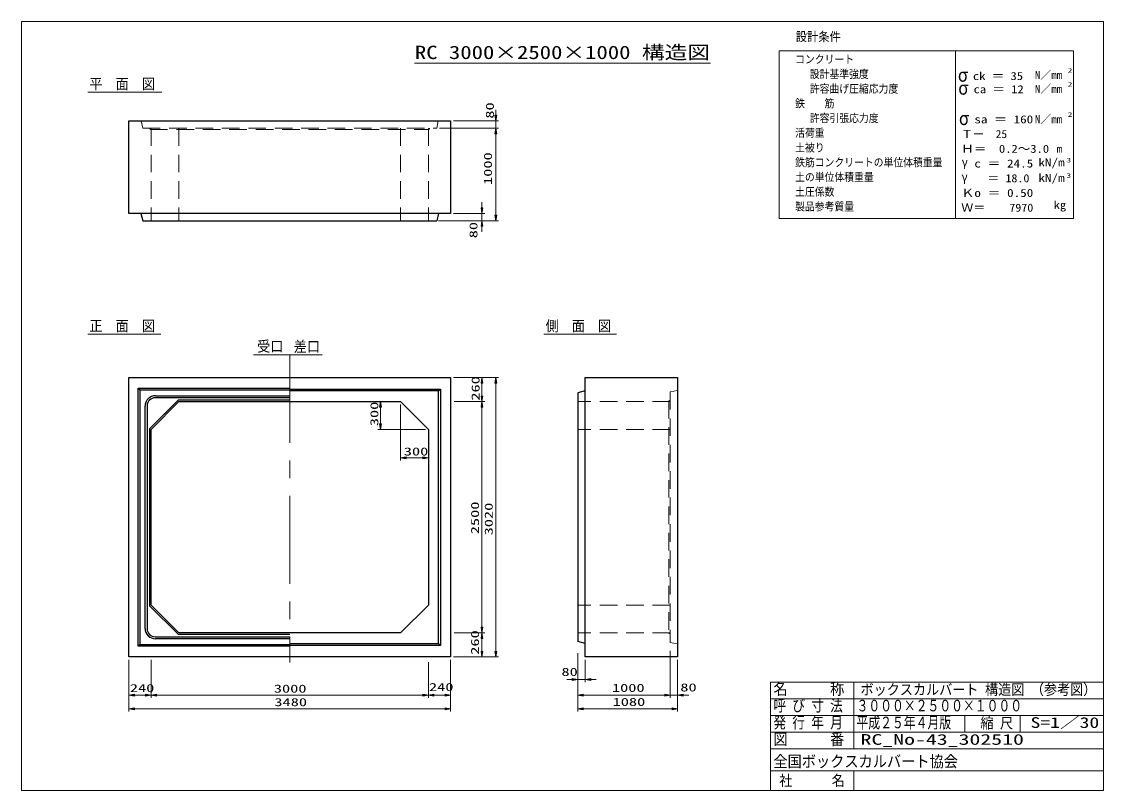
# Model space of a CAD drawing. Units: millimetres on the paper. Extents: x 15 to 405, y 10 to 287.
import ezdxf
from ezdxf.enums import TextEntityAlignment as Align

# ---------------------------------------------------------------- set-up
doc = ezdxf.new("R2010")
doc.units = ezdxf.units.MM
doc.linetypes.add('USER1', pattern=[9.525, 6.35, -3.175])
doc.linetypes.add('USER2', pattern=[50.8, 31.75, -6.35, 6.35, -6.35])
doc.layers.add('0001_02', color=2, linetype='Continuous')
for name, color, linetype, lineweight in [('0_5', 6, 'Continuous', 13), ('BOX', 40, 'Continuous', 25), ('SUNPO', 1, 'Continuous', 13), ('TEXT', 2, 'Continuous', 13)]:
    doc.layers.add(name, color=color, linetype=linetype, lineweight=lineweight)
doc.styles.add('ＭＳ ゴシック', font='')
doc.styles.get('ＭＳ ゴシック').set_extended_font_data('MS Gothic')

msp = doc.modelspace()

# ---------------------------------------------------------------- hatches: boundary and pattern name
at = {"layer": 'SUNPO'}
for points in [[(185.643, 253.246), (186.31, 253.246), (185.976, 251.246)], [(185.643, 246.579), (186.31, 246.579), (185.976, 248.579)], [(185.643, 246.579), (186.31, 246.579), (185.976, 248.579)], [(180.643, 219.912), (181.31, 219.912), (180.976, 217.912)], [(180.643, 213.246), (181.31, 213.246), (180.976, 215.246)], [(185.643, 217.246), (186.31, 217.246), (185.976, 215.246)], [(180.643, 156.746), (181.31, 156.746), (180.976, 158.746)], [(185.643, 156.746), (186.31, 156.746), (185.976, 158.746)], [(144.075, 148.079), (144.742, 148.079), (144.408, 150.079)], [(180.643, 152.079), (181.31, 152.079), (180.976, 150.079)], [(180.643, 148.079), (181.31, 148.079), (180.976, 150.079)], [(144.075, 142.079), (144.742, 142.079), (144.408, 140.079)], [(153.643, 130.18), (153.643, 129.513), (151.643, 129.847)], [(159.643, 130.18), (159.643, 129.513), (161.643, 129.847)], [(180.643, 68.746), (181.31, 68.746), (180.976, 66.746)], [(180.643, 64.746), (181.31, 64.746), (180.976, 66.746)], [(180.643, 60.079), (181.31, 60.079), (180.976, 58.079)], [(185.643, 60.079), (186.31, 60.079), (185.976, 58.079)], [(213.51, 50.303), (213.51, 49.636), (215.51, 49.97)], [(220.176, 50.303), (220.176, 49.636), (218.176, 49.97)], [(55.643, 44.627), (55.643, 43.961), (53.643, 44.294)], [(59.643, 44.627), (59.643, 43.961), (61.643, 44.294)], [(63.643, 44.627), (63.643, 43.961), (61.643, 44.294)], [(159.643, 44.627), (159.643, 43.961), (161.643, 44.294)], [(163.643, 44.627), (163.643, 43.961), (161.643, 44.294)], [(167.643, 44.627), (167.643, 43.961), (169.643, 44.294)], [(217.51, 44.627), (217.51, 43.961), (215.51, 44.294)], [(246.843, 44.627), (246.843, 43.961), (248.843, 44.294)], [(246.843, 44.627), (246.843, 43.961), (248.843, 44.294)], [(253.51, 44.627), (253.51, 43.961), (251.51, 44.294)], [(55.643, 39.712), (55.643, 39.046), (53.643, 39.379)], [(167.643, 39.712), (167.643, 39.046), (169.643, 39.379)], [(217.51, 39.712), (217.51, 39.046), (215.51, 39.379)], [(249.51, 39.712), (249.51, 39.046), (251.51, 39.379)]]:
    msp.add_hatch(color=256, dxfattribs=at).paths.add_polyline_path(points)

# ---------------------------------------------------------------- linework, layer by layer
at = {"layer": '0_5'}
for p, q in [((15, 287), (405, 287)), ((15, 10), (15, 287)), ((405, 287), (405, 10)), ((285, 49), (405, 49)), ((285, 49), (285, 10)), ((315, 49), (315, 25)), ((285, 43), (405, 43)), ((405, 43), (285, 43)), ((285, 37), (405, 37)), ((405, 37), (285, 37)), ((355, 37), (355, 31)), ((375, 37), (375, 31)), ((285, 31), (405, 31)), ((405, 31), (285, 31)), ((285, 25), (405, 25)), ((405, 25), (285, 25)), ((285, 17), (405, 17)), ((315, 17), (315, 10)), ((405, 10), (15, 10))]:
    msp.add_line(p, q, dxfattribs=at)
at = {"layer": 'BOX', "color": 6}
for p, q in [((53.643, 217.912), (53.643, 251.246)), ((53.643, 251.246), (169.643, 251.246)), ((169.643, 251.246), (169.643, 217.912)), ((169.643, 217.912), (53.643, 217.912)), ((57.976, 217.912), (58.643, 215.246)), ((58.643, 215.246), (164.643, 215.246)), ((165.31, 217.912), (164.643, 215.246)), ((53.643, 58.079), (53.643, 158.746)), ((53.643, 158.746), (169.643, 158.746)), ((169.643, 158.746), (169.643, 58.079)), ((218.176, 58.063), (218.176, 158.746)), ((218.176, 158.746), (251.51, 158.746)), ((251.51, 158.746), (251.51, 58.063)), ((218.176, 153.912), (215.51, 153.246)), ((215.51, 153.246), (215.51, 63.579)), ((61.643, 140.079), (71.643, 150.079)), ((71.643, 150.079), (151.643, 150.079)), ((151.643, 150.079), (161.643, 140.079)), ((61.643, 76.746), (61.643, 140.079)), ((161.643, 140.079), (161.643, 76.746)), ((71.643, 66.746), (61.643, 76.746)), ((161.643, 76.746), (151.643, 66.746)), ((151.643, 66.746), (71.643, 66.746)), ((218.176, 62.912), (215.51, 63.579)), ((169.643, 58.079), (53.643, 58.079)), ((251.51, 58.063), (218.176, 58.063))]:
    msp.add_line(p, q, dxfattribs=at)
at = {"layer": 'BOX', "color": 2, "linetype": 'USER1', "lineweight": 13}
for p, q in [((58.143, 251.246), (58.643, 248.579)), ((165.143, 251.246), (164.643, 248.579)), ((58.643, 248.579), (164.643, 248.579)), ((61.121, 248.579), (61.297, 248.079)), ((61.297, 248.079), (161.877, 248.079)), ((61.643, 248.579), (61.643, 215.246)), ((71.643, 248.579), (71.643, 215.246)), ((151.643, 248.579), (151.643, 215.246)), ((161.643, 248.579), (161.643, 215.246)), ((161.877, 248.079), (162.092, 248.579)), ((251.51, 154.079), (248.843, 153.579)), ((248.843, 153.579), (248.843, 63.246)), ((248.843, 150.079), (215.51, 150.079)), ((248.843, 150.597), (248.343, 150.398)), ((248.343, 150.398), (248.343, 66.519)), ((248.843, 140.079), (215.51, 140.079)), ((248.843, 76.746), (215.51, 76.746)), ((248.843, 66.746), (215.51, 66.746)), ((248.343, 66.519), (248.843, 66.342)), ((251.51, 62.746), (248.843, 63.246))]:
    msp.add_line(p, q, dxfattribs=at)
at = {"layer": 'BOX', "color": 2, "lineweight": 13}
msp.add_line((98.56, 166.948), (123.31, 166.948), dxfattribs=at)
at = {"layer": 'BOX', "color": 2, "linetype": 'USER2', "lineweight": 13}
msp.add_line((111.643, 166.948), (111.643, 56.105), dxfattribs=at)
at = {"layer": 'BOX'}
for p, q in [((56.976, 154.912), (57.643, 154.246)), ((56.976, 61.912), (56.976, 154.912)), ((56.976, 154.912), (111.643, 154.912)), ((111.643, 154.246), (57.643, 154.246)), ((57.643, 154.246), (57.643, 62.579)), ((63.276, 152.212), (111.643, 152.212)), ((111.643, 154.579), (165.976, 154.579)), ((165.31, 153.912), (111.643, 153.912)), ((165.31, 153.912), (165.976, 154.579)), ((165.31, 62.912), (165.31, 153.912)), ((165.976, 154.579), (165.976, 62.246)), ((59.51, 68.379), (59.51, 148.446)), ((60.243, 148.579), (60.243, 68.246)), ((71.436, 150.579), (61.143, 140.286)), ((111.643, 151.479), (63.143, 151.479)), ((111.643, 150.579), (71.436, 150.579)), ((61.143, 140.286), (61.143, 76.538)), ((61.143, 76.538), (71.436, 66.246)), ((57.643, 62.579), (56.976, 61.912)), ((57.643, 62.579), (111.643, 62.579)), ((63.143, 65.346), (111.643, 65.346)), ((111.643, 64.612), (63.276, 64.612)), ((71.436, 66.246), (111.643, 66.246)), ((111.643, 62.912), (165.31, 62.912)), ((165.31, 62.912), (165.976, 62.246)), ((111.643, 61.912), (56.976, 61.912)), ((165.976, 62.246), (111.643, 62.246))]:
    msp.add_line(p, q, dxfattribs=at)
for centre, radius, start, end in [((63.276, 148.446), 3.767, 90, 180), ((63.143, 148.579), 2.9, 90, 180), ((63.276, 68.379), 3.767, 180, 270), ((63.143, 68.246), 2.9, 180, 270)]:
    msp.add_arc(centre, radius, start, end, dxfattribs=at)
at = {"layer": 'SUNPO'}
for p, q in [((185.976, 253.246), (185.976, 255.246)), ((170.643, 251.246), (186.976, 251.246)), ((185.976, 248.579), (185.976, 251.246)), ((165.643, 248.579), (186.976, 248.579)), ((165.643, 248.579), (186.976, 248.579)), ((185.976, 246.579), (185.976, 217.246)), ((185.976, 246.579), (185.976, 244.579)), ((180.976, 219.912), (180.976, 221.912)), ((165.31, 215.246), (181.976, 215.246)), ((165.31, 215.246), (186.976, 215.246)), ((170.643, 217.912), (181.976, 217.912)), ((180.976, 217.912), (180.976, 215.246)), ((180.976, 213.246), (180.976, 211.246)), ((170.643, 158.746), (181.976, 158.746)), ((170.643, 158.746), (186.976, 158.746)), ((180.976, 156.746), (180.976, 152.079)), ((185.976, 156.746), (185.976, 60.079)), ((150.643, 150.079), (143.408, 150.079)), ((151.643, 149.079), (151.643, 128.847)), ((170.976, 150.079), (181.976, 150.079)), ((170.976, 150.079), (181.976, 150.079)), ((144.408, 148.079), (144.408, 142.079)), ((180.976, 148.079), (180.976, 68.746)), ((160.643, 140.079), (143.408, 140.079)), ((161.643, 139.079), (161.643, 128.847)), ((153.643, 129.847), (159.643, 129.847)), ((170.976, 66.746), (181.976, 66.746)), ((170.976, 66.746), (181.976, 66.746)), ((180.976, 64.746), (180.976, 60.079)), ((215.51, 59.412), (215.51, 43.294)), ((215.51, 59.412), (215.51, 38.379)), ((215.51, 59.412), (215.51, 48.97)), ((248.843, 60.246), (248.843, 43.294)), ((248.843, 60.246), (248.843, 43.294)), ((53.643, 57.079), (53.643, 38.379)), ((53.643, 57.079), (53.643, 43.294)), ((61.643, 57.079), (61.643, 43.294)), ((61.643, 55.412), (61.643, 43.294)), ((161.643, 56.246), (161.643, 43.294)), ((161.643, 56.246), (161.643, 43.294)), ((169.643, 57.079), (169.643, 38.379)), ((169.643, 57.079), (169.643, 43.294)), ((170.643, 58.079), (181.976, 58.079)), ((170.643, 58.079), (186.976, 58.079)), ((218.176, 57.063), (218.176, 48.97)), ((251.51, 57.063), (251.51, 43.294)), ((251.51, 57.063), (251.51, 38.379)), ((213.51, 49.97), (211.51, 49.97)), ((215.51, 49.97), (218.176, 49.97)), ((220.176, 49.97), (222.176, 49.97)), ((59.643, 44.294), (55.643, 44.294)), ((63.643, 44.294), (159.643, 44.294)), ((163.643, 44.294), (167.643, 44.294)), ((217.51, 44.294), (246.843, 44.294)), ((246.843, 44.294), (244.843, 44.294)), ((248.843, 44.294), (251.51, 44.294)), ((253.51, 44.294), (255.51, 44.294)), ((167.643, 39.379), (55.643, 39.379)), ((217.51, 39.379), (249.51, 39.379))]:
    msp.add_line(p, q, dxfattribs=at)
for points in [[(185.643, 253.246), (186.31, 253.246), (185.976, 251.246)], [(185.643, 246.579), (186.31, 246.579), (185.976, 248.579)], [(185.643, 246.579), (186.31, 246.579), (185.976, 248.579)], [(180.643, 219.912), (181.31, 219.912), (180.976, 217.912)], [(180.643, 213.246), (181.31, 213.246), (180.976, 215.246)], [(185.643, 217.246), (186.31, 217.246), (185.976, 215.246)], [(180.643, 156.746), (181.31, 156.746), (180.976, 158.746)], [(185.643, 156.746), (186.31, 156.746), (185.976, 158.746)], [(144.075, 148.079), (144.742, 148.079), (144.408, 150.079)], [(180.643, 152.079), (181.31, 152.079), (180.976, 150.079)], [(180.643, 148.079), (181.31, 148.079), (180.976, 150.079)], [(144.075, 142.079), (144.742, 142.079), (144.408, 140.079)], [(153.643, 130.18), (153.643, 129.513), (151.643, 129.847)], [(159.643, 130.18), (159.643, 129.513), (161.643, 129.847)], [(180.643, 68.746), (181.31, 68.746), (180.976, 66.746)], [(180.643, 64.746), (181.31, 64.746), (180.976, 66.746)], [(180.643, 60.079), (181.31, 60.079), (180.976, 58.079)], [(185.643, 60.079), (186.31, 60.079), (185.976, 58.079)], [(213.51, 50.303), (213.51, 49.636), (215.51, 49.97)], [(220.176, 50.303), (220.176, 49.636), (218.176, 49.97)], [(55.643, 44.627), (55.643, 43.961), (53.643, 44.294)], [(59.643, 44.627), (59.643, 43.961), (61.643, 44.294)], [(63.643, 44.627), (63.643, 43.961), (61.643, 44.294)], [(159.643, 44.627), (159.643, 43.961), (161.643, 44.294)], [(163.643, 44.627), (163.643, 43.961), (161.643, 44.294)], [(167.643, 44.627), (167.643, 43.961), (169.643, 44.294)], [(217.51, 44.627), (217.51, 43.961), (215.51, 44.294)], [(246.843, 44.627), (246.843, 43.961), (248.843, 44.294)], [(246.843, 44.627), (246.843, 43.961), (248.843, 44.294)], [(253.51, 44.627), (253.51, 43.961), (251.51, 44.294)], [(55.643, 39.712), (55.643, 39.046), (53.643, 39.379)], [(167.643, 39.712), (167.643, 39.046), (169.643, 39.379)], [(217.51, 39.712), (217.51, 39.046), (215.51, 39.379)], [(249.51, 39.712), (249.51, 39.046), (251.51, 39.379)]]:
    msp.add_lwpolyline(points, close=True, dxfattribs=at)
at = {"layer": 'TEXT', "color": 6}
for p, q in [((288.089, 276.509), (351.749, 276.509)), ((288.089, 216.026), (288.089, 276.509)), ((351.749, 216.026), (351.749, 276.509)), ((351.749, 276.509), (351.749, 216.026)), ((351.749, 276.509), (394.19, 276.509)), ((394.19, 276.509), (394.19, 216.026)), ((351.749, 216.026), (288.089, 216.026)), ((394.19, 216.026), (351.749, 216.026))]:
    msp.add_line(p, q, dxfattribs=at)
at = {"layer": 'TEXT', "color": 3}
for p, q in [((156.667, 272), (263.333, 272)), ((38.825, 261.579), (65.562, 261.579)), ((38.825, 174.412), (65.158, 174.412)), ((203.27, 174.412), (229.496, 174.412))]:
    msp.add_line(p, q, dxfattribs=at)

# ---------------------------------------------------------------- texts
at = {"layer": '0001_02', "style": 'ＭＳ ゴシック'}
for s, height, width, p in [('設計条件', 3.299, 0.9, (294.121, 278.968)), ('コンクリート', 2.886, 0.9, (293.858, 271.113)), ('設計基準強度', 2.886, 0.9, (299.163, 265.808)), ('2', 1.649, 1.5, (392.148, 268.091)), ('2', 1.649, 1.5, (392.148, 263.072)), ('鉄\u3000\u3000筋', 2.886, 0.9, (293.858, 255.198)), ('許容引張応力度', 2.886, 0.9, (299.163, 249.893)), ('2', 1.649, 1.5, (392.148, 252.176)), ('活荷重', 2.886, 0.9, (293.858, 244.588)), ('土被り', 2.886, 0.9, (293.858, 239.283)), ('鉄筋コンクリートの単位体積重量', 2.886, 0.9, (293.858, 233.978)), ('土の単位体積重量', 2.886, 0.9, (293.858, 228.672)), ('γ', 3.299, 0.9, (353.846, 228.457)), ('    ＝ 18.0', 2.886, 1.1, (354.569, 228.264)), ('土圧係数', 2.886, 0.9, (293.858, 223.367)), ('Ｋo ＝ 0.50', 2.886, 1.2, (353.776, 222.959)), ('   kg', 2.886, 1.15, (380.301, 218.654)), ('製品参考質量', 2.886, 0.9, (293.858, 218.062)), ('Ｗ＝\u3000\u30007970', 2.886, 1.1, (353.776, 217.654))]:
    msp.add_text(s, height=height, dxfattribs=dict(at, width=width)).set_placement(p, align=Align.BOTTOM_LEFT)
msp.add_text('    m', height=2.886, dxfattribs=at).set_placement((380.301, 238.874), align=Align.BOTTOM_LEFT)
at = {"layer": 'SUNPO', "color": 2, "style": 'ＭＳ ゴシック', "width": 1.5}
for s, p in [('80', (186.121, 252.046)), ('1000', (185.41, 228.15)), ('80', (180.195, 208.923)), ('260', (180.961, 150.43)), ('300', (144.463, 141.222)), ('2500', (180.755, 102.293)), ('3020', (185.696, 101.882)), ('260', (180.755, 58.865))]:
    msp.add_text(s, height=2.886, rotation=90, dxfattribs=at).set_placement(p, align=Align.BOTTOM_LEFT)
for s, p in [('300', (152.786, 129.792)), ('80', (209.623, 50.379)), ('240', (54.013, 44.536)), ('3000', (105.928, 44.341)), ('240', (161.867, 44.925)), ('1000', (227.823, 44.62)), ('80', (252.47, 44.778)), ('3480', (106.122, 39.477)), ('1080', (228.06, 39.559))]:
    msp.add_text(s, height=2.886, dxfattribs=at).set_placement(p, align=Align.BOTTOM_LEFT)
at = {"layer": 'TEXT', "style": 'ＭＳ ゴシック', "width": 1.25}
msp.add_text('RC 3000×2500×1000 構造図', height=4.811, dxfattribs=at).set_placement((210, 272.075), align=Align.BOTTOM_CENTER)
at = {"layer": 'TEXT', "style": 'ＭＳ ゴシック'}
for p in [(380.301, 265.465), (380.301, 260.447), (380.301, 249.55)]:
    msp.add_text('N／mm', height=2.886, dxfattribs=at).set_placement(p, align=Align.BOTTOM_LEFT)
for s, height, width, p in [('平\u3000面\u3000図', 3.848, 0.9, (39.45, 261.464)), ('σ', 4.948, 0.9, (352.527, 263.872)), ('  ck ＝ 35', 2.886, 1.15, (353.454, 265.094)), ('許容曲げ圧縮応力度', 2.886, 0.9, (299.163, 260.503)), ('σ', 4.948, 0.9, (352.68, 259.202)), ('  ca ＝ 12', 2.886, 1.15, (353.699, 260.324)), ('σ', 4.948, 0.9, (352.91, 248.253)), ('  sa ＝ 160', 2.886, 1.2, (353.776, 249.484)), ('Ｔー\u300025', 2.886, 1.05, (353.776, 244.179)), ('Ｈ＝\u30000.2～3.0', 2.886, 1.15, (353.776, 238.874)), ('kN/m', 2.886, 1.2, (381.583, 233.948)), ('γ', 3.299, 0.9, (353.911, 233.77)), ('  c ＝ 24.5', 2.886, 1.2, (353.776, 233.569)), ('3', 1.649, 1.5, (391.684, 235.776)), ('kN/m', 2.886, 1.2, (381.583, 228.399)), ('3', 1.649, 1.5, (391.684, 230.227)), ('正\u3000面\u3000図', 3.848, 0.9, (39.45, 174.297)), ('側\u3000面\u3000図', 3.848, 0.9, (203.895, 174.297)), ('受口', 3.848, 0.9, (99.936, 166.932)), ('差口', 3.848, 0.9, (113.111, 166.882)), ('名      称', 4.169, 0.9, (286.042, 43.212)), ('ボックスカルバート 構造図 （参考図）', 3.848, 0.9, (317.458, 43.26)), ('呼 び 寸 法', 4.169, 0.8, (286.042, 37.212)), ('３０００×２５００×１０００', 4.169, 0.75, (316.014, 37.212)), ('発 行 年 月', 4.169, 0.8, (286.042, 31.116)), ('平成２５年４月版', 4.169, 0.75, (315.989, 31.116)), ('縮 尺', 3.848, 0.9, (360.659, 31.177)), ('S=1／30', 3.848, 1.35, (378.752, 31.346)), ('図      番', 4.169, 0.9, (286.042, 25.116)), ('RC_No-43_302510', 3.848, 1.5, (317.458, 25.26)), ('全国ボックスカルバート協会', 4.169, 0.9, (286.042, 17.116)), ('社\u3000\u3000\u3000名', 3.848, 0.9, (288.156, 10.468))]:
    msp.add_text(s, height=height, dxfattribs=dict(at, width=width)).set_placement(p, align=Align.BOTTOM_LEFT)

doc.saveas('drawing.dxf')
